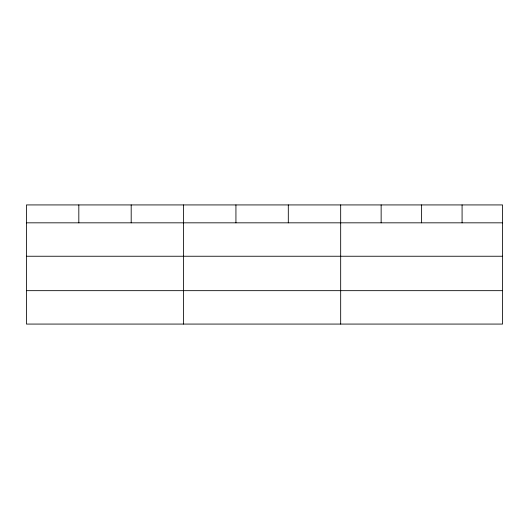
<?xml version="1.0" encoding="UTF-8"?>
<svg xmlns="http://www.w3.org/2000/svg" width="529" height="529" viewBox="0 0 529 529"><rect width="100%" height="100%" fill="white"/><g stroke="black" fill="none" stroke-linecap="round" stroke-linejoin="round"><path stroke-width="0.79" d="M502.55 256.241L502.55 204.928L26.45 204.928L26.45 324.072L502.55 324.072L502.55 256.241L26.45 256.241M26.45 222.828L502.55 222.828M26.45 290.666L502.55 290.666M462.081 204.928L462.081 222.828M421.613 204.928L421.613 222.828M381.144 204.928L381.144 222.828M340.676 204.928L340.676 324.072M288.305 204.928L288.305 222.828M235.934 204.928L235.934 222.828M183.563 204.928L183.563 324.072M131.192 204.928L131.192 222.828M78.821 204.928L78.821 222.828"/></g></svg>
